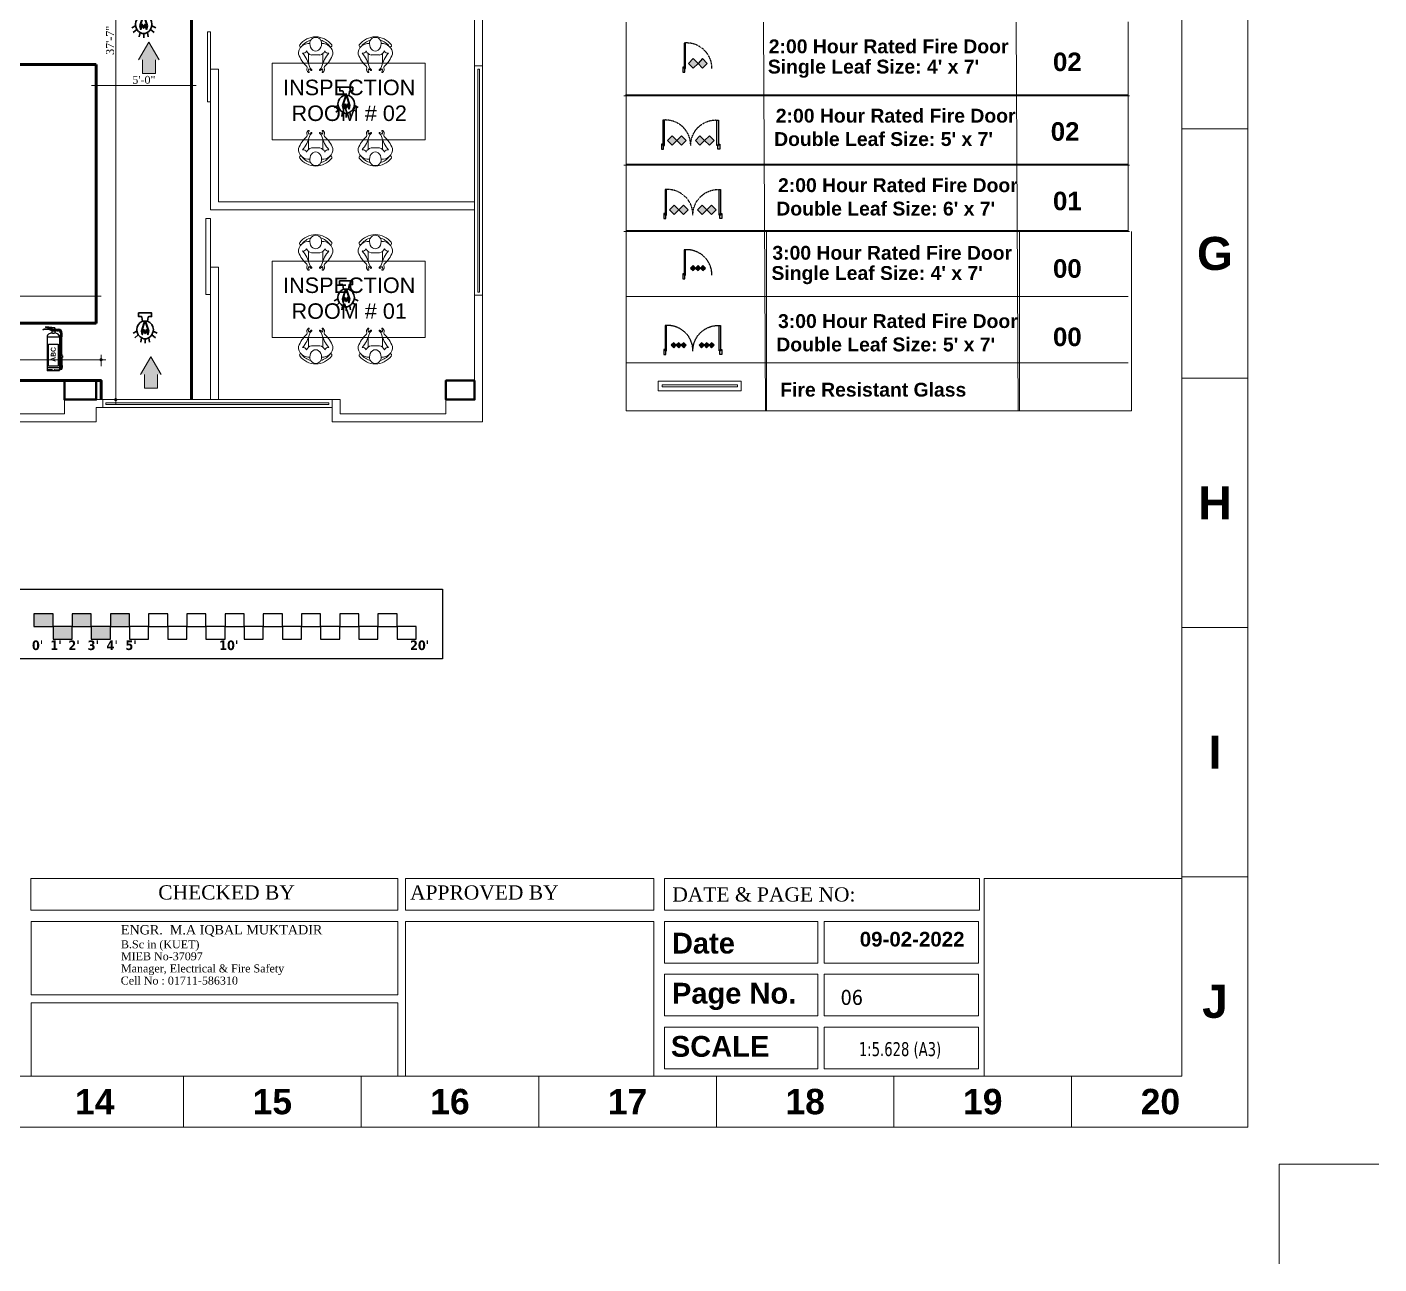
# Model space of a CAD drawing. Header units: inches. Extents: x -250485 to 735580, y -140410 to 288049.
# Drawn here: x 32525 to 33374, y 20558 to 21334 of the extents above; entities that cross this region are included whole.
import ezdxf

# ---------------------------------------------------------------- set-up
doc = ezdxf.new("R2010")
doc.units = ezdxf.units.IN
doc.header["$MEASUREMENT"] = 0
doc.header["$PDMODE"] = 35
doc.linetypes.add('DASH', pattern=[0.35, 0.25, -0.1])
doc.layers.get('0').update_dxf_attribs({"lineweight": 0})
doc.layers.get('Defpoints').update_dxf_attribs({"lineweight": 0})
for name, color, linetype in [('-TB', 7, 'Continuous'), ('bp door', 40, 'Continuous'), ('FIREACC', 30, 'Continuous'), ('OUTSIDE', 253, 'Continuous')]:
    doc.layers.add(name, color=color, linetype=linetype)
for name, color, linetype, lineweight in [('A column', 106, 'Continuous', 40), ('A window', 150, 'Continuous', 0), ('AN-TEXT', 251, 'Continuous', 15), ('coloum', 220, 'Continuous', 0), ('DIM 01', 250, 'Continuous', 9), ('Emergency Light', 251, 'Continuous', 15), ('evacuation plan', 162, 'Continuous', 13), ('FF-VALVES', 170, 'Continuous', 18), ('Inline', 7, 'Continuous', 0), ('Layer1', 134, 'Continuous', 0), ('MAN', 215, 'Continuous', 0), ('Outline', 7, 'Continuous', 0), ('Scale', 7, 'Continuous', 0), ('Scale_Text', 7, 'Continuous', 0), ('sheet', 7, 'Continuous', 15), ('TEXT_TITLEBOX', 7, 'Continuous', 13), ('Titelblk', 7, 'Continuous', 25), ('TITLE', 7, 'Continuous', 20), ('wall', 7, 'Continuous', 0)]:
    doc.layers.add(name, color=color, linetype=linetype, lineweight=lineweight)
doc.styles.add('arial narrow', font='tahoma.ttf')
doc.styles.add('isop', font='isocpeur.ttf')
doc.styles.add('REG', font='times.ttf')
doc.styles.add('SHT-TEXT-1', font='times.ttf', dxfattribs={"height": 12})
doc.styles.get("Standard").update_dxf_attribs({"font": 'arialbd.ttf', "height": 24})
doc.styles.add('style1', font='arial.ttf')
doc.dimstyles.new('Dim-Pres', dxfattribs={"dimtxt": 5.5, "dimasz": 2, "dimexe": 1.5, "dimexo": 1.5, "dimgap": 1, "dimtad": 3, "dimdec": 0, "dimzin": 3, "dimdsep": 46, "dimlunit": 4, "dimtxsty": 'REG', "dimblk": 'point', "dimcen": 2, "dimclrd": 256, "dimclre": 256, "dimclrt": 7, "dimadec": 0, "dimazin": 0, "dimtfac": 0.75, "dimtdec": 0, "dimtmove": 1, "dimatfit": 3, "dimldrblk": 'point', "dimfxl": 0, "dimtolj": 1, "dimtzin": 0, "dimlwd": -1, "dimlwe": -1, "dimarcsym": 1})

# ---------------------------------------------------------------- blocks, each defined once
blk = doc.blocks.new('A$C0D471ECC')
at = {"layer": 'A window', "ltscale": 30, "elevation": 0.3}
blk.add_lwpolyline([(-50.51, 36.74), (-50.51, 31.74), (93.49, 31.74), (93.49, 36.74), (-50.51, 36.74)], dxfattribs=at)
blk.add_lwpolyline([(-48.51, 34.74), (-48.51, 33.74), (91.49, 33.74), (91.49, 34.74)], close=True, dxfattribs=at)
blk = doc.blocks.new('A$C0A385B62')
at = {"layer": 'MAN'}
for p, q in [((12.8, 13.8), (5.25, 13.8)), ((5.25, 8.74), (5.25, 13.8)), ((6.78, 9.5), (11.27, 9.5)), ((12.8, 8.74), (12.8, 13.8))]:
    blk.add_line(p, q, dxfattribs=at)
for centre, major_axis, ratio, start_param, end_param in [((16.26, 2.74), (12.33, 12.33), 1, 1.534761, 1.981495), ((-10.84, 19.76), (12.13, 12.13), 1, -1.500161, -1.035997), ((6.29, 17.03), (1.33, -1.33), 1, 3.011756, 4.336791), ((3.52, 16.15), (0.744, -0.744), 1, 0.12019, 0.903179), ((5.39, 18.34), (0.213, 0.213), 1, -0.990366, 1.743844), ((6.72, 17.29), (1.01, 1.01), 1, 1.590737, 2.798433), ((3.04, 20.88), (3.42, 3.42), 1, 4.442782, 4.759624), ((8.74, 14.62), (2.19, -2.19), 1, 3.016096, 3.635716), ((6.68, 17.32), (0.22, -0.22), 1, 6.040082, 8.853084), ((11.37, 17.32), (0.22, 0.22), 1, 0.571694, 3.384696), ((9.31, 14.62), (2.19, 2.19), 1, -0.494124, 0.125496), ((53.03, 68.46), (46.44, -46.44), 1, 4.811956, 4.835194), ((28.88, 19.76), (12.13, 12.13), 1, 2.606793, 3.070957), ((12.66, 18.34), (0.213, -0.213), 1, 1.397749, 4.131959), ((11.33, 17.29), (1.01, 1.01), 1, -1.227636, -0.01994), ((11.76, 17.03), (1.33, 1.33), 1, -1.195198, 0.129837), ((14.53, 16.15), (0.744, 0.744), 1, 2.238414, 3.021402), ((1.82, 2.74), (12.33, 12.33), 1, -0.410698, 0.036036), ((5.41, 8.93), (3.82, -3.82), 1, 3.892704, 5.607304), ((2.59, 6.86), (1.22, 1.22), 1, -0.491791, 1.062111), ((7.56, 5.99), (2.55, 2.55), 1, 1.002801, 1.964608), ((9.04, 3.6), (0, 3.84), 0.793116, 4.700072, 7.865366), ((10.49, 5.99), (2.55, 2.55), 1, -0.393812, 0.567995), ((12.64, 8.93), (3.82, 3.82), 1, 3.82371, 5.532074), ((15.46, 6.86), (1.22, -1.22), 1, 2.079482, 3.633383), ((1.21, 4.56), (0.486, -0.486), 1, 1.452986, 4.552069), ((9.03, 10.51), (7.43, 7.43), 1, 3.004593, 4.850456), ((9.06, 10.51), (6.48, -6.48), 1, 4.573278, 5.207423), ((9.04, 3.33), (2.16, -2.16), 1, 3.851468, 7.14293), ((9.03, 10.51), (6.48, -6.48), 1, 5.787108, 6.421253), ((16.87, 4.58), (0.475, 0.475), 1, -1.432729, 1.708864)]:
    blk.add_ellipse(centre, major_axis=major_axis, ratio=ratio, start_param=start_param, end_param=end_param, dxfattribs=at)
blk = doc.blocks.new('dot')
at = {"color": 4}
for p, q in [((-1.5, 0), (1.5, 0)), ((0, 1.5), (0, -1.5))]:
    blk.add_line(p, q, dxfattribs=at)
at = {"color": 6, "const_width": 0.5}
blk.add_lwpolyline([(-0.25, 0, 1), (0.25, 0, 1)], format="xyb", close=True, dxfattribs=at)
blk = doc.blocks.new('point')
blk.add_blockref('dot', (0, 0))
blk = doc.blocks.new('*D563')
at = {"layer": 'Defpoints', "color": 0, "ltscale": 30, "transparency": 16777216}
for p in [(32628.64, 21297.54), (32568.91, 21283.27), (32628.64, 21283.27)]:
    blk.add_point(p, dxfattribs=at)
at = {"layer": 'Layer1', "ltscale": 30, "transparency": 16777216}
for p, q in [((32568.91, 21293.54), (32568.91, 21299.04)), ((32570.91, 21297.54), (32626.64, 21297.54)), ((32628.64, 21293.54), (32628.64, 21299.04))]:
    blk.add_line(p, q, dxfattribs=at)
at = {"layer": 'Layer1', "ltscale": 30, "transparency": 16777216, "xscale": 2, "yscale": 2, "zscale": 2, "rotation": 180}
blk.add_blockref('point', (32568.91, 21297.54), dxfattribs=at)
at = {"layer": 'Layer1', "ltscale": 30, "transparency": 16777216, "xscale": 2, "yscale": 2, "zscale": 2}
blk.add_blockref('point', (32628.64, 21297.54), dxfattribs=at)
at = {"layer": 'Layer1', "color": 7, "ltscale": 30, "transparency": 16777216, "insert": (32598.77, 21301.08), "char_height": 5, "attachment_point": 5, "style": 'REG'}
blk.add_mtext('\\A1;5\'-0"', dxfattribs=at)
blk = doc.blocks.new('single door')
at = {"ltscale": 100000}
h = blk.add_hatch(color=1, dxfattribs=at)
h.paths.add_polyline_path([(-35778.4, 23402), (-35782.7, 23397.8), (-35778.4, 23393.6), (-35778.4, 23393.6), (-35778.4, 23393.6), (-35774.2, 23397.8)])
h.paths.add_polyline_path([(-35782.7, 23389.3), (-35778.4, 23385.1), (-35774.2, 23389.3), (-35778.4, 23393.6), (-35778.4, 23393.6), (-35778.4, 23393.6)])
at = {"layer": 'bp door', "color": 1}
for points in [[(-35778.4, 23393.6), (-35774.2, 23397.8), (-35778.4, 23402), (-35782.7, 23397.8)], [(-35778.4, 23385.1), (-35774.2, 23389.3), (-35778.4, 23393.6), (-35782.7, 23389.3)], [(-35796.8, 23382.4), (-35796.8, 23381.1), (-35773.7, 23381.1), (-35773.7, 23382.4)], [(-35773.7, 23381.7), (-35773.7, 23381.1), (-35775.1, 23381.1), (-35775.1, 23379.9), (-35770.6, 23379.9), (-35770.6, 23381.7)]]:
    blk.add_lwpolyline(points, close=True, dxfattribs=at)
at = {"layer": 'bp door', "color": 1, "linetype": 'DASH'}
blk.add_arc((-35774, 23383.3), 22.9, 89.3284, 182.3206, dxfattribs=at)
blk = doc.blocks.new('A$C16DB04AD')
at = {"layer": 'Emergency Light', "color": 154, "lineweight": 30}
for p, q in [((-6.5, -14.4), (-9.6, -16)), ((-5.4, -17.4), (-8.3, -19.8)), ((-2.9, -19.8), (-3.5, -23.2)), ((0, -20.7), (0, -24)), ((2.9, -19.8), (3.5, -23.2)), ((5.4, -17.4), (8.3, -19.8)), ((6.5, -14.4), (9.6, -16))]:
    blk.add_line(p, q, dxfattribs=at)
blk.add_lwpolyline([(-2, -6.6), (-2.5, -3.3, 0.371278), (-2.9, -2.9), (-5.2, -2.9), (-5.2, 0), (5.2, 0), (5.2, -2.9), (2.9, -2.9, 0.371278), (2.5, -3.3), (2, -6.6)], format="xyb", dxfattribs=at)
at = {"layer": 'Emergency Light', "color": 1, "lineweight": 30}
blk.add_lwpolyline([(-0.4, -6.6), (-3, -14.5), (-2.3, -17.3), (-1.1, -13.9), (0, -16.5), (1.1, -13.9), (2.3, -17.3), (3, -14.5), (0.4, -6.6)], dxfattribs=at)
blk.add_lwpolyline([(0.4, -7.3, 0.690361), (-0.4, -7.3), (-2.7, -14.5), (-2.2, -16.4), (-1.1, -13.2), (0, -15.9), (1.1, -13.2), (2.2, -16.4), (2.7, -14.5), (0.4, -7.3)], format="xyb", dxfattribs=at)
at = {"layer": 'Emergency Light', "color": 154, "lineweight": 30}
blk.add_lwpolyline([(-2, -6.6), (2, -6.6)], dxfattribs=at)
for centre, radius, start, end in [((0.8, -13.4), 7.38, 112.0671, 245.9767), ((-0.8, -13.4), 7.38, 294.0233, 67.9329), ((0, -16), 4.74, 241.9689, 298.0311)]:
    blk.add_arc(centre, radius, start, end, dxfattribs=at)
blk = doc.blocks.new('hfev')
at = {"layer": 'evacuation plan'}
h = blk.add_hatch(color=60, dxfattribs=at)
h.dxf.hatch_style = 1
h.paths.add_polyline_path([(40299.1, 13041.1), (40287.2, 13021.2), (40310.9, 13021.2)])
h.paths.add_polyline_path([(40306.5, 13021.2), (40291.6, 13021.2), (40291.6, 13005.5), (40306.5, 13005.5)])
at = {"layer": 'evacuation plan', "color": 9, "true_color": 0xafd9aa}
for p, q in [((40287.2, 13021.2), (40299.1, 13041.1)), ((40299.1, 13041.1), (40310.9, 13021.2)), ((40291.6, 13021.2), (40291.6, 13005.5)), ((40306.5, 13021.2), (40306.5, 13005.5)), ((40291.6, 13005.5), (40306.5, 13005.5))]:
    blk.add_line(p, q, dxfattribs=at)
blk = doc.blocks.new('*U196')
at = {"layer": 'OUTSIDE', "linetype": 'Continuous'}
for points in [[(-85, 498), (-100, 482), (-47, 486)], [(-64, 504), (-85, 498), (-52, 503)], [(-52, 503), (-85, 498), (-47, 502)], [(-43, 502), (-85, 498), (-43, 486)], [(-85, 498), (-43, 502), (-47, 502)], [(-85, 498), (-47, 486), (-43, 486)], [(-52, 503), (-58, 504), (-64, 504)], [(-100, 482), (-104, 460), (-79, 478)], [(-79, 478), (-104, 460), (-84, 462)], [(-84, 462), (-104, 460), (-77, 321)], [(-104, 460), (-97, 320), (-77, 321)], [(-47, 486), (-100, 482), (-64, 484)], [(-64, 484), (-100, 482), (-79, 478)], [(-47, 486), (-64, 484), (-52, 485)], [(-52, 485), (-64, 484), (-58, 484)], [(-97, 320), (-102, 180), (-82, 180)], [(-77, 321), (-97, 320), (-82, 180)], [(-103, 111), (-104, 62), (-84, 62)], [(-82, 160), (-103, 111), (-83, 111)], [(-102, 160), (-103, 111), (-82, 160)], [(-83, 111), (-103, 111), (-84, 62)]]:
    blk.add_solid(points, dxfattribs=at)
blk = doc.blocks.new('*U195')
at = {"layer": 'OUTSIDE', "linetype": 'Continuous'}
for points in [[(0, 500), (0, 488), (1, 486)], [(1, 500), (0, 500), (1, 486)], [(1, 500), (1, 486), (2, 488)], [(1, 500), (1, 500), (2, 488)], [(1, 500), (1, 500), (1, 486)], [(0, 488), (-1, 487), (1, 486)], [(-1, 487), (0, 486), (1, 486)], [(2, 488), (1, 486), (2, 487)], [(2, 487), (1, 486), (2, 486)]]:
    blk.add_solid(points, dxfattribs=at)
blk = doc.blocks.new('ABC')
at = {"layer": 'FIREACC', "color": 11}
for p, q in [((-39154, 31707), (-39205, 31704)), ((-39153, 31701), (-39200, 31700)), ((-39152, 31714), (-39193, 31720)), ((-39101, 31717), (-39189, 31724)), ((-39134, 31708), (-39154, 31707)), ((-39127, 31702), (-39153, 31701)), ((-39136, 31712), (-39151, 31714)), ((-39134, 31709), (-39134, 31706)), ((-39127, 31704), (-39131, 31704)), ((-39100, 31685), (-39131, 31685)), ((-39131, 31684), (-39131, 31682)), ((-39100, 31684), (-39131, 31684)), ((-39099, 31682), (-39131, 31682)), ((-39131, 31682), (-39131, 31666)), ((-39129, 31698), (-39129, 31701)), ((-39129, 31701), (-39127, 31701)), ((-39129, 31685), (-39129, 31697)), ((-39106, 31703), (-39127, 31702)), ((-39127, 31701), (-39102, 31701)), ((-39106, 31705), (-39126, 31704)), ((-39106, 31703), (-39106, 31705)), ((-39101, 31717), (-39102, 31701)), ((-39102, 31701), (-39102, 31707)), ((-39102, 31685), (-39102, 31701)), ((-39100, 31684), (-39100, 31682)), ((-39099, 31682), (-39099, 31666)), ((-39175, 31634), (-39175, 31301)), ((-39055, 31634), (-39055, 31301)), ((-39129, 31306), (-39164, 31306)), ((-39102, 31306), (-39067, 31306))]:
    blk.add_line(p, q, dxfattribs=at)
for centre, radius in [((-39115, 31693), 8), ((-39115, 31693), 7.11), ((-39104, 31703), 0.818)]:
    blk.add_circle(centre, radius, dxfattribs=at)
for centre, radius, start, end in [((-39202, 31688), 16.6, 102.0731, 158.0787), ((-39195, 31656), 44.2, 96.1934, 120.0254), ((-39189, 31720), 4, 85.8388, 175.8388), ((-39115, 31581), 86.5, 100.9999, 123.208), ((-39136, 31709), 2.4, 355.8388, 82.0095), ((-39132, 31706), 2.4, 175.8388, 273.0799), ((-39131, 31684), 0.8, 90, 270), ((-39104, 31703), 1.96, 175.8388, 355.8388), ((-39100, 31684), 0.8, 270, 90), ((-39116, 31581), 86.5, 56.792, 79.0001), ((-39149, 31631), 26.3, 119.5311, 173.3898), ((-39082, 31631), 26.3, 6.6102, 60.4689), ((-39171, 31302), 4.51, 202.0814, 252.7663), ((-39173, 31302), 4.45, 276.3773, 340.9868), ((-39160, 31298), 9.06, 135.2683, 162.981), ((-39164, 31302), 3.74, 83.2574, 130.4174), ((-39128, 31299), 6.79, 39.6417, 93.3999), ((-39116, 31306), 7.75, 199.8006, 272.52), ((-39115, 31306), 7.75, 267.48, 340.1994), ((-39103, 31299), 6.79, 86.6001, 140.3583), ((-39067, 31302), 3.74, 49.5826, 96.7426), ((-39071, 31298), 9.06, 17.019, 44.7317), ((-39058, 31302), 4.45, 199.0132, 263.6227), ((-39060, 31302), 4.51, 287.2337, 337.9186)]:
    blk.add_arc(centre, radius, start, end, dxfattribs=at)
at = {"layer": 'OUTSIDE', "color": 11}
for p, q in [((-39127, 31706), (-39125, 31706)), ((-39125, 31706), (-39127, 31706)), ((-39118, 31695), (-39120, 31696)), ((-39116, 31689), (-39118, 31700)), ((-39116, 31698), (-39115, 31698)), ((-39116, 31698), (-39116, 31689)), ((-39116, 31698), (-39115, 31698)), ((-39115, 31689), (-39113, 31700)), ((-39115, 31698), (-39115, 31689)), ((-39115, 31698), (-39115, 31698)), ((-39113, 31695), (-39111, 31696)), ((-39102, 31701), (-39102, 31701)), ((-39096, 31699), (-39102, 31699)), ((-39096, 31695), (-39102, 31695)), ((-39096, 31691), (-39102, 31691)), ((-39096, 31687), (-39102, 31687)), ((-39096, 31699), (-39096, 31687)), ((-39080, 31701), (-39092, 31701)), ((-39080, 31699), (-39092, 31699)), ((-39080, 31698), (-39092, 31698)), ((-39080, 31689), (-39092, 31689)), ((-39080, 31688), (-39092, 31688)), ((-39080, 31685), (-39092, 31685)), ((-39080, 31701), (-39080, 31685)), ((-39080, 31687), (-39078, 31687)), ((-39063, 31685), (-39068, 31685)), ((-39055, 31626), (-39175, 31626)), ((-39055, 31326), (-39175, 31326)), ((-39058, 31298), (-39173, 31298))]:
    blk.add_line(p, q, dxfattribs=at)
at = {"layer": 'OUTSIDE', "color": 1}
for p, q in [((-39080, 31700), (-39078, 31700)), ((-39063, 31701), (-39068, 31701)), ((-39163, 31342), (-39163, 31558)), ((-39163, 31558), (-39067, 31558)), ((-39067, 31558), (-39067, 31342)), ((-39055, 31442), (-39027, 31442)), ((-39055, 31426), (-39027, 31426)), ((-39050, 31442), (-39050, 31426)), ((-39030, 31442), (-39030, 31426)), ((-39027, 31442), (-39027, 31426)), ((-39067, 31342), (-39163, 31342)), ((-39049, 31348), (-39049, 31346)), ((-39049, 31348), (-39030, 31348)), ((-39049, 31346), (-39049, 31346)), ((-39049, 31346), (-39049, 31328)), ((-39049, 31346), (-39049, 31328)), ((-39047, 31326), (-39031, 31326)), ((-39043, 31346), (-39046, 31346)), ((-39046, 31346), (-39046, 31328)), ((-39046, 31325), (-39046, 31326)), ((-39046, 31325), (-39046, 31314)), ((-39033, 31325), (-39046, 31325)), ((-39033, 31324), (-39046, 31324)), ((-39046, 31314), (-39033, 31314)), ((-39043, 31346), (-39043, 31328)), ((-39041, 31326), (-39041, 31346)), ((-39041, 31326), (-39041, 31346)), ((-39041, 31346), (-39038, 31346)), ((-39038, 31326), (-39038, 31346)), ((-39036, 31346), (-39033, 31346)), ((-39036, 31346), (-39036, 31328)), ((-39033, 31346), (-39033, 31328)), ((-39033, 31325), (-39033, 31326)), ((-39033, 31325), (-39033, 31314)), ((-39030, 31348), (-39030, 31346)), ((-39030, 31346), (-39030, 31346)), ((-39030, 31346), (-39030, 31328)), ((-39030, 31346), (-39030, 31328))]:
    blk.add_line(p, q, dxfattribs=at)
at = {"layer": 'OUTSIDE', "color": 11}
for centre, radius, start, end in [((-39140, 31706), 14, 1.7796, 358.9745), ((-39140, 31706), 13.6, 1.8369, 358.9415), ((-39118, 31688), 25.7, 238.3845, 275.6038), ((-39127, 31706), 0.343, 90, 270), ((-39125, 31706), 0.343, 270, 90), ((-39115, 31693), 5.65, 115.6308, 148.0837), ((-39115, 31693), 3.41, 125.5003, 148.0837), ((-39115, 31688), 1.22, 124.1991, 55.3937), ((-39113, 31690), 27.6, 265.6954, 300.3163), ((-39115, 31693), 3.41, 31.9163, 54.4997), ((-39115, 31693), 5.65, 31.9163, 64.3692), ((-39092, 31694), 7.45, 91.1883, 129.7873), ((-39092, 31693), 7.45, 230.2127, 268.8117), ((-39090, 31693), 5.13, 117.4534, 242.5466), ((-39092, 31701), 1.98, 181.0474, 268.0119), ((-39092, 31686), 1.98, 91.9881, 178.9526), ((-39066, 31730), 45.1, 255.4552, 267.5164), ((-39064, 31669), 32.2, 354.9737, 89.8444), ((-39064, 31669), 16.2, 356.2273, 89.6749), ((-37883, 31547), 1170, 174.0773, 185.1556)]:
    blk.add_arc(centre, radius, start, end, dxfattribs=at)
at = {"layer": 'OUTSIDE', "color": 1}
for centre, radius, start, end in [((-39066, 31656), 45.1, 92.4836, 104.5448), ((-37872, 31547), 1165, 174.1113, 185.1494), ((-35847, 31459), 3202, 180.5894, 181.9925), ((-35847, 31459), 3186, 180.5923, 182.0025), ((-39046, 31329), 2.97, 192.2541, 244.019), ((-39046, 31329), 2.97, 192.2541, 244.019), ((-39043, 31329), 2.97, 192.2541, 244.019), ((-39040, 31329), 2.97, 192.2541, 244.019), ((-39038, 31329), 2.97, 295.981, 347.7459), ((-39036, 31329), 2.97, 295.981, 347.7459), ((-39033, 31329), 2.97, 295.981, 347.7459), ((-39033, 31329), 2.97, 295.981, 347.7459)]:
    blk.add_arc(centre, radius, start, end, dxfattribs=at)
at = {"layer": 'OUTSIDE', "color": 11, "linetype": 'Continuous', "xscale": -0.8000000000029104, "yscale": 0.7999999999992724, "zscale": 0.7999999999999443}
blk.add_blockref('*U195', (-39115, 31298), dxfattribs=at)
at = {"layer": 'OUTSIDE', "color": 1, "linetype": 'Continuous', "xscale": -0.8000000000029104, "yscale": 0.7999999999992724, "zscale": 0.7999999999999443}
blk.add_blockref('*U196', (-39115, 31298), dxfattribs=at)
at = {"layer": 'sheet', "color": 5, "insert": (-39091, 31384), "char_height": 48, "width": 165, "attachment_point": 7, "rotation": 90}
blk.add_mtext('{\\C6;ABC}', dxfattribs=at)
blk = doc.blocks.new('PAGE')
at = {"layer": 'Inline', "color": 252, "lineweight": 15}
blk.add_lwpolyline([(178051640.63, 22656441.11), (178051640.63, 22657235.79), (178050505.36, 22657235.79), (178050505.36, 22656441.11)], close=True, dxfattribs=at)
at = {"layer": 'Outline', "color": 252, "lineweight": 15}
for p, q in [((178051662.57, 22656424.24), (178051662.57, 22657252.66)), ((178050483.42, 22656424.24), (178051662.57, 22656424.24))]:
    blk.add_line(p, q, dxfattribs=at)
at = {"layer": 'Scale', "color": 252, "lineweight": 9}
for p, q in [((178051640.63, 22656755.67), (178051662.57, 22656755.67)), ((178051640.63, 22656672.88), (178051662.57, 22656672.88)), ((178051640.63, 22656590.1), (178051662.57, 22656590.1)), ((178051640.63, 22656507.32), (178051662.57, 22656507.32)), ((178051640.63, 22656507.32), (178051662.57, 22656507.32)), ((178051640.63, 22656507.32), (178051662.57, 22656507.32)), ((178051308.99, 22656424.24), (178051308.99, 22656441.11)), ((178051367.98, 22656424.24), (178051367.98, 22656441.11)), ((178051426.98, 22656424.24), (178051426.98, 22656441.11)), ((178051485.98, 22656424.24), (178051485.98, 22656441.11)), ((178051544.98, 22656424.24), (178051544.98, 22656441.11)), ((178051603.97, 22656424.24), (178051603.97, 22656441.11))]:
    blk.add_line(p, q, dxfattribs=at)
at = {"layer": 'Scale_Text', "color": 252, "lineweight": 13, "attachment_point": 5}
for s, insert, char_height, width in [('G', (178051651.6, 22656714.27), 10.97, 8.3603), ('H', (178051651.6, 22656631.49), 10.97, 8.3603), ('I', (178051651.6, 22656548.71), 10.97, 8.3603), ('J', (178051651.6, 22656465.93), 10.97, 8.3603), ('14', (178051279.49, 22656432.67), 8.435, 2.5102), ('15', (178051338.49, 22656432.67), 8.435, 2.5102), ('16', (178051397.48, 22656432.67), 8.435, 2.5102), ('17', (178051456.48, 22656432.67), 8.435, 2.5102), ('18', (178051515.48, 22656432.67), 8.435, 2.5102), ('19', (178051574.48, 22656432.67), 8.435, 2.5102), ('20', (178051633.47, 22656432.67), 8.435, 2.5102)]:
    blk.add_mtext(s, dxfattribs=dict(at, insert=insert, char_height=char_height, width=width))
blk = doc.blocks.new('Title')
at = {"layer": 'Defpoints', "color": 1, "ltscale": 10}
blk.add_lwpolyline([(-98623, -88042.4), (-98623, -87942.4), (-98523, -87942.4)], dxfattribs=at)
at = {"layer": 'Titelblk', "color": 3, "linetype": 'Continuous', "lineweight": 0, "xscale": 3.014611567961765, "yscale": 3.014611567959946, "zscale": 3.014611567966516}
blk.add_blockref('PAGE', (-536855255.8, -68388224), dxfattribs=at)
blk = doc.blocks.new('*D751')
at = {"layer": 'Defpoints', "color": 0, "ltscale": 30, "transparency": 16777216}
for p in [(32568.91, 21165.31), (32209.73, 21148.43), (32568.91, 21148.43)]:
    blk.add_point(p, dxfattribs=at)
at = {"layer": 'Layer1', "ltscale": 30, "transparency": 16777216}
for p, q in [((32209.73, 21161.31), (32209.73, 21166.81)), ((32211.73, 21165.31), (32566.91, 21165.31)), ((32568.91, 21161.31), (32568.91, 21166.81))]:
    blk.add_line(p, q, dxfattribs=at)
at = {"layer": 'Layer1', "ltscale": 30, "transparency": 16777216, "xscale": 2, "yscale": 2, "zscale": 2, "rotation": 180}
blk.add_blockref('point', (32209.73, 21165.31), dxfattribs=at)
at = {"layer": 'Layer1', "ltscale": 30, "transparency": 16777216, "xscale": 2, "yscale": 2, "zscale": 2}
blk.add_blockref('point', (32568.91, 21165.31), dxfattribs=at)
at = {"layer": 'Layer1', "color": 7, "ltscale": 30, "transparency": 16777216, "insert": (32389.32, 21168.86), "char_height": 5, "attachment_point": 5, "style": 'REG'}
blk.add_mtext('\\A1;29\'-11"', dxfattribs=at)
blk = doc.blocks.new('*D752')
at = {"layer": 'Defpoints', "color": 0, "ltscale": 30, "transparency": 16777216}
for p in [(31437.41, 21125.49), (31437.41, 21112.43), (32571.92, 21112.43)]:
    blk.add_point(p, dxfattribs=at)
at = {"layer": 'Layer1', "ltscale": 30, "transparency": 16777216}
for p, q in [((31437.41, 21121.49), (31437.41, 21126.99)), ((32571.92, 21121.49), (32571.92, 21126.99)), ((32569.92, 21125.49), (31439.41, 21125.49))]:
    blk.add_line(p, q, dxfattribs=at)
at = {"layer": 'Layer1', "ltscale": 30, "transparency": 16777216, "xscale": 2, "yscale": 2, "zscale": 2, "rotation": 180}
blk.add_blockref('point', (31437.41, 21125.49), dxfattribs=at)
at = {"layer": 'Layer1', "ltscale": 30, "transparency": 16777216, "xscale": 2, "yscale": 2, "zscale": 2}
blk.add_blockref('point', (32571.92, 21125.49), dxfattribs=at)
at = {"layer": 'Layer1', "color": 7, "ltscale": 30, "transparency": 16777216, "insert": (32004.66, 21129.05), "char_height": 5, "attachment_point": 5, "style": 'REG'}
blk.add_mtext('\\A1;94\'-7"', dxfattribs=at)
blk = doc.blocks.new('*D754')
at = {"layer": 'Defpoints', "color": 0, "ltscale": 30, "transparency": 16777216}
for p in [(32568.91, 21551.43), (32581.09, 21551.43), (32572.91, 21100.43)]:
    blk.add_point(p, dxfattribs=at)
at = {"layer": 'Layer1', "ltscale": 30, "transparency": 16777216}
for p, q in [((32577.09, 21551.43), (32582.59, 21551.43)), ((32581.09, 21102.43), (32581.09, 21549.43)), ((32577.09, 21100.43), (32582.59, 21100.43))]:
    blk.add_line(p, q, dxfattribs=at)
at = {"layer": 'Layer1', "ltscale": 30, "transparency": 16777216, "xscale": 2, "yscale": 2, "zscale": 2}
for p, rotation in [((32581.09, 21551.43), 90), ((32581.09, 21100.43), 270)]:
    blk.add_blockref('point', p, dxfattribs=dict(at, rotation=rotation))
at = {"layer": 'Layer1', "color": 7, "ltscale": 30, "transparency": 16777216, "insert": (32577.54, 21325.93), "char_height": 5, "attachment_point": 5, "rotation": 90, "style": 'REG'}
blk.add_mtext('\\A1;37\'-7"', dxfattribs=at)

msp = doc.modelspace()

# ---------------------------------------------------------------- hatches: boundary and pattern name
at = {"ltscale": 100000}
h = msp.add_hatch(color=1, dxfattribs=at)
h.paths.add_polyline_path([(32948.23, 21183.02), (32946.68, 21184.57), (32945.14, 21183.02), (32945.14, 21183.02), (32945.14, 21183.01), (32946.68, 21181.47)])
h.paths.add_polyline_path([(32943.59, 21184.57), (32942.05, 21183.02), (32943.59, 21181.47), (32945.14, 21183.01), (32945.13, 21183.02), (32945.14, 21183.02)])
h = msp.add_hatch(color=1, dxfattribs=at)
h.paths.add_polyline_path([(32951.31, 21183.02), (32949.76, 21184.57), (32948.22, 21183.02), (32948.23, 21183.02), (32948.22, 21183.01), (32949.77, 21181.47)])
h.paths.add_polyline_path([(32946.68, 21184.57), (32945.13, 21183.02), (32946.68, 21181.47), (32948.22, 21183.01), (32948.22, 21183.02), (32948.22, 21183.02)])
h = msp.add_hatch(color=1, dxfattribs=at)
h.paths.add_polyline_path([(32936.15, 21134.52), (32934.56, 21136.11), (32932.98, 21134.53), (32932.98, 21134.52), (32932.98, 21134.52), (32934.56, 21132.93)])
h.paths.add_polyline_path([(32931.39, 21136.11), (32929.81, 21134.52), (32931.4, 21132.93), (32932.98, 21134.52), (32932.97, 21134.52), (32932.98, 21134.53)])
h = msp.add_hatch(color=1, dxfattribs=at)
h.paths.add_polyline_path([(32939.31, 21134.52), (32937.72, 21136.11), (32936.14, 21134.53), (32936.15, 21134.52), (32936.14, 21134.52), (32937.73, 21132.93)])
h.paths.add_polyline_path([(32934.56, 21136.11), (32932.97, 21134.52), (32934.56, 21132.93), (32936.14, 21134.52), (32936.14, 21134.52), (32936.14, 21134.53)])
h = msp.add_hatch(color=1, dxfattribs=at)
h.paths.add_polyline_path([(32953.65, 21134.52), (32952.06, 21136.11), (32950.48, 21134.53), (32950.49, 21134.52), (32950.48, 21134.52), (32952.07, 21132.93)])
h.paths.add_polyline_path([(32948.9, 21136.11), (32947.31, 21134.52), (32948.9, 21132.93), (32950.48, 21134.52), (32950.48, 21134.52), (32950.48, 21134.53)])
h = msp.add_hatch(color=1, dxfattribs=at)
h.paths.add_polyline_path([(32956.82, 21134.52), (32955.23, 21136.11), (32953.65, 21134.53), (32953.65, 21134.52), (32953.65, 21134.52), (32955.23, 21132.93)])
h.paths.add_polyline_path([(32952.06, 21136.11), (32950.48, 21134.52), (32952.07, 21132.93), (32953.65, 21134.52), (32953.64, 21134.52), (32953.65, 21134.53)])
at = {"layer": 'DIM 01', "lineweight": -2}
h = msp.add_hatch(color=2, dxfattribs=at)
h.dxf.hatch_style = 1
h.paths.add_polyline_path([(32541.75, 20966.08), (32529.75, 20966.08), (32529.75, 20958.14), (32541.75, 20958.14)])
h.paths.add_polyline_path([(32565.75, 20966.08), (32553.75, 20966.08), (32553.75, 20958.14), (32565.75, 20958.14)])
h.paths.add_polyline_path([(32577.75, 20958.14), (32565.75, 20958.14), (32565.75, 20950.19), (32577.75, 20950.19)])
h.paths.add_polyline_path([(32553.75, 20958.14), (32541.75, 20958.14), (32541.75, 20950.19), (32553.75, 20950.19)])
h.paths.add_polyline_path([(32589.75, 20966.08), (32577.75, 20966.08), (32577.75, 20958.14), (32589.75, 20958.14)])

# ---------------------------------------------------------------- linework, layer by layer
at = {"layer": 'A column', "color": 7}
for points in [[(32568.91, 21112.43), (32548.91, 21112.43), (32548.91, 21100.43), (32568.91, 21100.43), (32568.91, 21112.43)], [(32806.41, 21112.43), (32788.41, 21112.43), (32788.41, 21100.43), (32806.41, 21100.43), (32806.41, 21112.43)]]:
    msp.add_lwpolyline(points, dxfattribs=at)
at = {"layer": 'A window', "color": 4, "ltscale": 30}
msp.add_lwpolyline([(32921.71, 21111.99), (32921.71, 21106.06), (32973.86, 21106.06), (32973.86, 21111.99), (32921.71, 21111.99)], dxfattribs=at)
msp.add_lwpolyline([(32924.08, 21109.62), (32924.08, 21108.43), (32971.49, 21108.43), (32971.49, 21109.62)], close=True, dxfattribs=at)
at = {"layer": 'bp door', "color": 1}
for p, q in [((32959.96, 21130.96), (32959.96, 21146.98)), ((32959.96, 21146.98), (32960.89, 21146.98)), ((32960.89, 21146.98), (32960.89, 21130.96)), ((32960.89, 21130.96), (32959.96, 21130.96)), ((32960.43, 21128.77), (32960.43, 21130.96)), ((32960.43, 21130.96), (32960.89, 21130.96)), ((32961.67, 21128.77), (32960.43, 21128.77)), ((32960.89, 21131.89), (32961.67, 21131.89)), ((32960.89, 21130.96), (32960.89, 21131.89)), ((32961.67, 21131.89), (32961.67, 21128.77))]:
    msp.add_line(p, q, dxfattribs=at)
for points in [[(32938.91, 21194.5), (32937.97, 21194.5), (32937.97, 21178.48), (32938.91, 21178.48)], [(32938.44, 21178.48), (32937.97, 21178.48), (32937.97, 21179.42), (32937.19, 21179.42), (32937.19, 21176.3), (32938.44, 21176.3)], [(32942.05, 21183.02), (32943.59, 21181.47), (32945.14, 21183.02), (32943.59, 21184.57)], [(32945.13, 21183.02), (32946.68, 21181.47), (32948.23, 21183.02), (32946.68, 21184.57)], [(32945.13, 21183.02), (32946.68, 21181.47), (32948.23, 21183.02), (32946.68, 21184.57)], [(32948.22, 21183.02), (32949.77, 21181.47), (32951.31, 21183.02), (32949.76, 21184.57)], [(32926.97, 21146.98), (32926.04, 21146.98), (32926.04, 21130.96), (32926.97, 21130.96)], [(32929.81, 21134.52), (32931.4, 21132.93), (32932.98, 21134.52), (32931.39, 21136.11)], [(32932.97, 21134.52), (32934.56, 21132.93), (32936.15, 21134.52), (32934.56, 21136.11)], [(32932.97, 21134.52), (32934.56, 21132.93), (32936.15, 21134.52), (32934.56, 21136.11)], [(32936.14, 21134.52), (32937.73, 21132.93), (32939.31, 21134.52), (32937.72, 21136.11)], [(32947.31, 21134.52), (32948.9, 21132.93), (32950.49, 21134.52), (32948.9, 21136.11)], [(32950.48, 21134.52), (32952.07, 21132.93), (32953.65, 21134.52), (32952.06, 21136.11)], [(32950.48, 21134.52), (32952.07, 21132.93), (32953.65, 21134.52), (32952.06, 21136.11)], [(32953.64, 21134.52), (32955.23, 21132.93), (32956.82, 21134.52), (32955.23, 21136.11)], [(32926.51, 21130.96), (32926.04, 21130.96), (32926.04, 21131.89), (32925.26, 21131.89), (32925.26, 21128.77), (32926.51, 21128.77)]]:
    msp.add_lwpolyline(points, close=True, dxfattribs=at)
at = {"layer": 'bp door', "color": 1, "linetype": 'DASH'}
for centre in [(32939.55, 21178.67), (32927.62, 21131.14)]:
    msp.add_arc(centre, 15.85, 359.32844, 92.32063, dxfattribs=at)
at = {"layer": 'bp door', "color": 1, "linetype": 'DASH', "extrusion": (0, 0, -1)}
msp.add_ellipse((32959.32, 21131.14), major_axis=(-11.21, 11.21), ratio=1, start_param=5.486066, end_param=7.109086, dxfattribs=at)
at = {"layer": 'coloum', "color": 7, "ltscale": 30}
for p, q in [((32645.66, 21307.73), (32640.66, 21307.73)), ((32640.66, 21307.73), (32640.66, 21224.58)), ((32645.66, 21224.58), (32645.66, 21307.73)), ((32640.66, 21224.58), (32640.66, 21219.58)), ((32806.41, 21219.58), (32640.66, 21219.58)), ((32806.41, 21224.58), (32645.66, 21224.58)), ((32645.66, 21183.58), (32640.66, 21183.58)), ((32640.66, 21183.58), (32640.66, 21100.43)), ((32645.66, 21100.43), (32645.66, 21183.58))]:
    msp.add_line(p, q, dxfattribs=at)
for points in [[(32806.41, 21402.43), (32811.41, 21402.43), (32811.41, 21309.93), (32806.41, 21309.93)], [(32640.66, 21287.25), (32638.7, 21287.25), (32638.7, 21331.29), (32640.66, 21331.29)], [(32640.66, 21166.5), (32637.68, 21166.5), (32637.68, 21214.14), (32640.66, 21214.14)]]:
    msp.add_lwpolyline(points, close=True, dxfattribs=at)
at = {"layer": 'coloum', "color": 7, "lineweight": 13}
for points in [[(32775.38, 21311.57), (32775.38, 21263.57), (32679.38, 21263.57), (32679.38, 21311.57), (32775.38, 21311.57)], [(32775.38, 21187.42), (32775.38, 21139.42), (32679.38, 21139.42), (32679.38, 21187.42), (32775.38, 21187.42)]]:
    msp.add_lwpolyline(points, dxfattribs=at)
at = {"layer": 'coloum', "color": 7, "ltscale": 30}
for points in [[(32716.91, 21100.43), (32721.91, 21100.43), (32721.91, 21091.43), (32788.41, 21091.43), (32788.41, 21100.43), (32806.41, 21100.43), (32806.41, 21165.93), (32811.41, 21165.93), (32811.41, 21086.43), (32716.91, 21086.43), (32716.91, 21100.43)], [(32477.41, 21100.43), (32482.41, 21100.43), (32482.41, 21091.43), (32548.91, 21091.43), (32548.91, 21100.43), (32572.91, 21100.43), (32572.91, 21095.43), (32568.91, 21095.43), (32568.91, 21086.43), (32477.41, 21086.43), (32477.41, 21100.43)]]:
    msp.add_lwpolyline(points, dxfattribs=at)
at = {"layer": 'DIM 01', "color": 7, "lineweight": -2}
for points in [[(32453.61, 20981.56), (32786.24, 20981.56), (32786.24, 20937.79), (32453.61, 20937.79)], [(32529.75, 20958.14), (32541.75, 20958.14), (32541.75, 20966.08), (32529.75, 20966.08)], [(32553.75, 20958.14), (32565.75, 20958.14), (32565.75, 20966.08), (32553.75, 20966.08)], [(32577.75, 20958.14), (32589.75, 20958.14), (32589.75, 20966.08), (32577.75, 20966.08)], [(32601.75, 20958.14), (32613.75, 20958.14), (32613.75, 20966.08), (32601.75, 20966.08)], [(32625.75, 20958.14), (32637.75, 20958.14), (32637.75, 20966.08), (32625.75, 20966.08)], [(32649.75, 20958.14), (32661.75, 20958.14), (32661.75, 20966.08), (32649.75, 20966.08)], [(32673.75, 20958.14), (32685.75, 20958.14), (32685.75, 20966.08), (32673.75, 20966.08)], [(32697.75, 20958.14), (32709.75, 20958.14), (32709.75, 20966.08), (32697.75, 20966.08)], [(32721.75, 20958.14), (32733.75, 20958.14), (32733.75, 20966.08), (32721.75, 20966.08)], [(32745.75, 20958.14), (32757.75, 20958.14), (32757.75, 20966.08), (32745.75, 20966.08)], [(32541.75, 20950.19), (32553.75, 20950.19), (32553.75, 20958.14), (32541.75, 20958.14)], [(32565.75, 20950.19), (32577.75, 20950.19), (32577.75, 20958.14), (32565.75, 20958.14)], [(32589.75, 20950.19), (32601.75, 20950.19), (32601.75, 20958.14), (32589.75, 20958.14)], [(32613.75, 20950.19), (32625.75, 20950.19), (32625.75, 20958.14), (32613.75, 20958.14)], [(32637.75, 20950.19), (32649.75, 20950.19), (32649.75, 20958.14), (32637.75, 20958.14)], [(32661.75, 20950.19), (32673.75, 20950.19), (32673.75, 20958.14), (32661.75, 20958.14)], [(32685.75, 20950.19), (32697.75, 20950.19), (32697.75, 20958.14), (32685.75, 20958.14)], [(32709.75, 20950.19), (32721.75, 20950.19), (32721.75, 20958.14), (32709.75, 20958.14)], [(32733.75, 20950.19), (32745.75, 20950.19), (32745.75, 20958.14), (32733.75, 20958.14)], [(32757.75, 20950.19), (32769.75, 20950.19), (32769.75, 20958.14), (32757.75, 20958.14)]]:
    msp.add_lwpolyline(points, close=True, dxfattribs=at)
at = {"layer": 'evacuation plan', "color": 11, "ltscale": 10, "true_color": 0xf27172}
for p, q in [((32901.46, 21337.24), (32901.46, 21205.85)), ((32987.68, 21337.24), (32989, 21093.5)), ((33146.35, 21337.24), (33147.66, 21093.5)), ((33216.76, 21337.49), (33216.76, 21206.43)), ((32900.07, 21291.12), (33217.51, 21291.12)), ((32901.23, 21291.7), (33216.76, 21291.7)), ((32900.07, 21247.5), (33217.51, 21247.5)), ((32901.46, 21248.19), (33216.76, 21248.19)), ((32900.07, 21205.85), (33217.51, 21205.85)), ((32901.46, 21206.54), (33216.76, 21206.54)), ((32901.46, 21206.54), (33216.76, 21206.54)), ((32901.46, 21205.85), (32901.46, 21093.5)), ((32989.77, 21206.43), (32989.77, 21093.5)), ((33148.43, 21206.43), (33148.43, 21093.5)), ((33218.9, 21205.85), (33218.9, 21093.5)), ((32901.46, 21165.07), (33216.76, 21165.07)), ((32901.46, 21123.53), (33216.76, 21123.53)), ((32901.46, 21093.5), (33218.9, 21093.5))]:
    msp.add_line(p, q, dxfattribs=at)
at = {"layer": 'TEXT_TITLEBOX'}
for p, q in [((32527.84, 20779.98), (32527.84, 20799.95)), ((32527.84, 20799.95), (32758.21, 20799.95)), ((32758.21, 20799.95), (32758.21, 20779.98)), ((32762.93, 20779.98), (32762.93, 20799.95)), ((32762.93, 20799.95), (32919.02, 20799.95)), ((32919.02, 20799.95), (32919.02, 20779.98)), ((32925.71, 20779.98), (32925.71, 20799.95)), ((32925.71, 20799.95), (33123.36, 20799.95)), ((33123.36, 20799.95), (33123.36, 20779.98)), ((33126.3, 20675.78), (33126.3, 20799.95)), ((33126.3, 20799.95), (33250.46, 20799.95)), ((33250.46, 20799.95), (33250.46, 20675.78)), ((32758.21, 20779.98), (32527.84, 20779.98)), ((32919.02, 20779.98), (32762.93, 20779.98)), ((33123.36, 20779.98), (32925.71, 20779.98)), ((32527.91, 20726.85), (32527.91, 20772.97)), ((32527.91, 20772.97), (32758.28, 20772.97)), ((32758.28, 20772.97), (32758.28, 20726.85)), ((32762.93, 20675.78), (32762.93, 20772.97)), ((32762.93, 20772.97), (32919.02, 20772.97)), ((32919.02, 20772.97), (32919.02, 20675.78)), ((32925.71, 20746.83), (32925.71, 20772.97)), ((32925.71, 20772.97), (33021.81, 20772.97)), ((33021.81, 20772.97), (33021.81, 20746.83)), ((33025.9, 20746.83), (33025.9, 20772.97)), ((33025.9, 20772.97), (33122.85, 20772.97)), ((33122.85, 20772.97), (33122.85, 20746.83)), ((33021.81, 20746.83), (32925.71, 20746.83)), ((33122.85, 20746.83), (33025.9, 20746.83)), ((32925.71, 20713.67), (32925.71, 20739.82)), ((32925.71, 20739.82), (33021.81, 20739.82)), ((33021.81, 20739.82), (33021.81, 20713.67)), ((33025.9, 20713.67), (33025.9, 20739.82)), ((33025.9, 20739.82), (33122.85, 20739.82)), ((33122.85, 20739.82), (33122.85, 20713.67)), ((32758.28, 20726.85), (32527.91, 20726.85)), ((32527.91, 20675.78), (32527.91, 20721.9)), ((32527.91, 20721.9), (32758.28, 20721.9)), ((32758.28, 20721.9), (32758.28, 20675.78)), ((33021.81, 20713.67), (32925.71, 20713.67)), ((33122.85, 20713.67), (33025.9, 20713.67)), ((32925.71, 20680.52), (32925.71, 20706.67)), ((32925.71, 20706.67), (33021.81, 20706.67)), ((33021.81, 20706.67), (33021.81, 20680.52)), ((33025.9, 20680.52), (33025.9, 20706.67)), ((33025.9, 20706.67), (33122.85, 20706.67)), ((33122.85, 20706.67), (33122.85, 20680.52)), ((32758.28, 20675.78), (32527.91, 20675.78)), ((32919.02, 20675.78), (32762.93, 20675.78)), ((33021.81, 20680.52), (32925.71, 20680.52)), ((33122.85, 20680.52), (33025.9, 20680.52)), ((33250.46, 20675.78), (33126.3, 20675.78))]:
    msp.add_line(p, q, dxfattribs=at)
at = {"layer": 'wall', "color": 75, "lineweight": 53, "ltscale": 100000}
msp.add_line((32628.64, 21564.57), (32628.64, 21100.43), dxfattribs=at)
for points in [[(32568.91, 21310.75), (32209.73, 21310.75)], [(32568.91, 21310.75), (32568.91, 21148.43)], [(32568.91, 21148.43), (32568.91, 21148.43), (32209.73, 21148.43)], [(31437.45, 21112.43), (32571.92, 21112.43), (32571.92, 21100.43)]]:
    msp.add_lwpolyline(points, dxfattribs=at)

# ---------------------------------------------------------------- block references
at = {"layer": 'coloum', "color": 7, "lineweight": 13, "xscale": -1.199999999997089, "yscale": 1.199999999997089, "zscale": 1.199999999999999, "rotation": 180}
for p in [(32695.81, 21328.13), (32733.24, 21328.13), (32695.81, 21203.98), (32733.24, 21203.98)]:
    msp.add_blockref('A$C0A385B62', p, dxfattribs=at)
at = {"layer": 'coloum', "color": 7, "ltscale": 30, "rotation": 270}
msp.add_blockref('A$C0D471ECC', (32774.67, 21259.42, -0.3), dxfattribs=at)
at = {"layer": 'coloum', "color": 7, "lineweight": 13, "xscale": 1.199999999997089, "yscale": 1.199999999997089, "zscale": 1.200000000000045}
for p in [(32695.81, 21247.01), (32733.24, 21247.01), (32695.81, 21122.86), (32733.24, 21122.86)]:
    msp.add_blockref('A$C0A385B62', p, dxfattribs=at)
at = {"layer": 'coloum', "color": 7, "ltscale": 30}
msp.add_blockref('A$C0D471ECC', (32623.42, 21063.69, -0.3), dxfattribs=at)
at = {"layer": 'Emergency Light', "lineweight": 30, "xscale": 0.7868064756185049, "yscale": 0.7868064756185049, "zscale": 0.7868064756213451}
for p in [(32598.67, 21346.44), (32725.82, 21296.43), (32725.73, 21174.97), (32599.54, 21154.82)]:
    msp.add_blockref('A$C16DB04AD', p, dxfattribs=at)
at = {"layer": 'evacuation plan', "color": 11, "true_color": 0xf27172, "xscale": -0.5499328878868255, "yscale": 0.5499328878868255, "zscale": 0.5499328876488784}
for p in [(54763.72, 14152.97), (54764.97, 13955.48)]:
    msp.add_blockref('hfev', p, dxfattribs=at)
at = {"layer": 'TITLE', "xscale": 0.6269545389804989, "yscale": 0.6269545389804989, "zscale": 0.6269545337923679}
msp.add_blockref('Title', (95143.6, 75756.56), dxfattribs=at)
at = {"layer": 'wall', "color": 4, "ltscale": 100000, "yscale": 0.6932539688132238}
for p, xscale, zscale, rotation in [((16728.96, -3492.07), 0.6932539688132238, 0.6932539688150428, 270), ((16715.63, -3540.41), 0.6932539688132238, 0.6932539688150428, 270), ((49168.52, -3540.41), -0.6932539688132238, 0.6932539688148226, 90), ((16717.02, -3584.03), 0.6932539688132238, 0.6932539688150428, 270), ((49169.91, -3584.03), -0.6932539688132238, 0.6932539688148226, 90)]:
    msp.add_blockref('single door', p, dxfattribs=dict(at, xscale=xscale, zscale=zscale, rotation=rotation))
at = {"layer": 'wall', "color": 1, "lineweight": 53, "xscale": 0.06433683165232651, "yscale": 0.06433683165232651, "zscale": 0.06433683165094806}
msp.add_blockref('ABC', (35058.47, 19105), dxfattribs=at)

# ---------------------------------------------------------------- texts
at = {"layer": '-TB', "lineweight": 0, "insert": (33036.18, 20729.98), "char_height": 9.367, "width": 48.2158, "attachment_point": 1, "style": 'arial narrow'}
msp.add_mtext('06', dxfattribs=at)
at = {"layer": 'AN-TEXT', "lineweight": 25, "char_height": 6, "width": 8.2447, "attachment_point": 1, "style": 'isop'}
for s, insert in [("{\\fTahoma|b1|i0|c0|p34;\\C7;0'}", (32528.5, 20949.28)), ("{\\fTahoma|b1|i0|c0|p34;\\C7;1'}", (32540.04, 20949.28)), ("{\\fTahoma|b1|i0|c0|p34;\\C7;2'}", (32551.38, 20949.28)), ("{\\fTahoma|b1|i0|c0|p34;\\C7;3'}", (32563.52, 20949.28)), ("{\\fTahoma|b1|i0|c0|p34;\\C7;4'}", (32575.36, 20949.28)), ("{\\fTahoma|b1|i0|c0|p34;\\C7;5'}", (32587.2, 20949.28)), ("{\\fTahoma|b1|i0|c0|p34;\\C7;10'}", (32646.05, 20949.28)), ("{\\fTahoma|b1|i0|c0|p34;\\C7;20'}", (32765.89, 20949.28))]:
    msp.add_mtext(s, dxfattribs=dict(at, insert=insert))
at = {"layer": 'coloum', "color": 7, "lineweight": 13, "char_height": 9.72, "width": 98.0286, "attachment_point": 2, "style": 'style1'}
for s, insert in [('INSPECTION ROOM # 02', (32727.68, 21301.23)), ('INSPECTION ROOM # 01', (32727.68, 21177.08))]:
    msp.add_mtext(s, dxfattribs=dict(at, insert=insert))
at = {"layer": 'evacuation plan', "color": 11, "lineweight": -2, "true_color": 0xf27172}
for s, height, p in [('2:00 Hour Rated Fire Door', 8.6944, (32991.09, 21317.79)), ("Single Leaf Size: 4' x 7'", 8.6944, (32990.52, 21305.1)), ('02', 11.603, (33169.52, 21306.63)), ('2:00 Hour Rated Fire Door', 8.6944, (32995.52, 21274.29)), ('02', 11.603, (33168.13, 21262.93)), ("Double Leaf Size: 5' x 7'", 8.6944, (32994.46, 21259.61)), ('2:00 Hour Rated Fire Door', 8.6944, (32996.91, 21230.67)), ('01', 11.603, (33169.52, 21219.3)), ("Double Leaf Size: 6' x 7'", 8.6944, (32995.85, 21215.98)), ('3:00 Hour Rated Fire Door', 8.6944, (32993.35, 21188.24)), ('00', 11.603, (33169.52, 21176.92)), ("Single Leaf Size: 4' x 7'", 8.6944, (32992.79, 21175.55)), ('3:00 Hour Rated Fire Door', 8.6944, (32996.91, 21145.39)), ('00', 11.603, (33169.52, 21134.03)), ("Double Leaf Size: 5' x 7'", 8.6944, (32995.85, 21130.71)), ('Fire Resistant Glass', 8.6944, (32998.31, 21102.34))]:
    msp.add_text(s, height=height, dxfattribs=at).set_placement(p)
at = {"layer": 'FF-VALVES', "color": 7, "style": 'arial narrow', "width": 0.8}
msp.add_text('1:5.628 (A3)', height=8.7527, dxfattribs=at).set_placement((33047.67, 20688.45))
at = {"layer": 'TEXT_TITLEBOX', "lineweight": 25, "style": 'SHT-TEXT-1'}
for s, height, p in [('CHECKED BY', 8.923, (32607.81, 20786.73)), ('APPROVED BY', 8.9234, (32765.89, 20786.68)), ('DATE & PAGE NO:', 8.9234, (32930.56, 20785.45)), ('ENGR.  M.A IQBAL MUKTADIR', 5.8648, (32584.33, 20764.81)), ('B.Sc in (KUET)', 4.9977, (32584.39, 20756.1)), ('MIEB No-37097', 4.9977, (32584.39, 20748.6)), ('Manager, Electrical & Fire Safety', 4.9977, (32584.39, 20740.97)), ('Cell No : 01711-586310', 4.9977, (32584.24, 20733.35))]:
    msp.add_text(s, height=height, dxfattribs=at).set_placement(p)
at = {"layer": 'TEXT_TITLEBOX', "lineweight": 25}
for s, height, p in [('Date', 13.062, (32930.29, 20752.81)), ('09-02-2022', 9.206, (33048.21, 20757.22)), ('Page No.', 13.062, (32930.3, 20721.37))]:
    msp.add_text(s, height=height, dxfattribs=at).set_placement(p)
at = {"layer": 'TEXT_TITLEBOX', "color": 1, "lineweight": 25}
msp.add_text('SCALE', height=13.062, dxfattribs=at).set_placement((32929.62, 20688.02))

# ---------------------------------------------------------------- dimensions: what is measured, and where the dimension line sits
at = {"layer": 'Layer1', "ltscale": 30}
dim = msp.add_linear_dim(base=(32581.09, 21551.43), p1=(32572.91, 21100.43), p2=(32568.91, 21551.43), angle=90, dimstyle='Dim-Pres', override={"dimtxt": 5, "dimfxl": 4, "dimfxlon": 1}, dxfattribs=at)
dim.commit()
dim.dimension.update_dxf_attribs({"geometry": '*D754', "text_midpoint": (32577.54, 21325.93)})
for base, p1, p2, picture, middle in [((32628.64, 21297.54), (32568.91, 21283.27), (32628.64, 21283.27), '*D563', (32598.77, 21301.08)), ((32568.91, 21165.31), (32209.73, 21148.43), (32568.91, 21148.43), '*D751', (32389.32, 21168.86)), ((31437.41, 21125.49), (32571.92, 21112.43), (31437.41, 21112.43), '*D752', (32004.66, 21129.05))]:
    dim = msp.add_linear_dim(base=base, p1=p1, p2=p2, dimstyle='Dim-Pres', override={"dimtxt": 5, "dimfxl": 4, "dimfxlon": 1}, dxfattribs=at)
    dim.commit()
    dim.dimension.update_dxf_attribs({"geometry": picture, "text_midpoint": middle})

doc.saveas('drawing.dxf')
